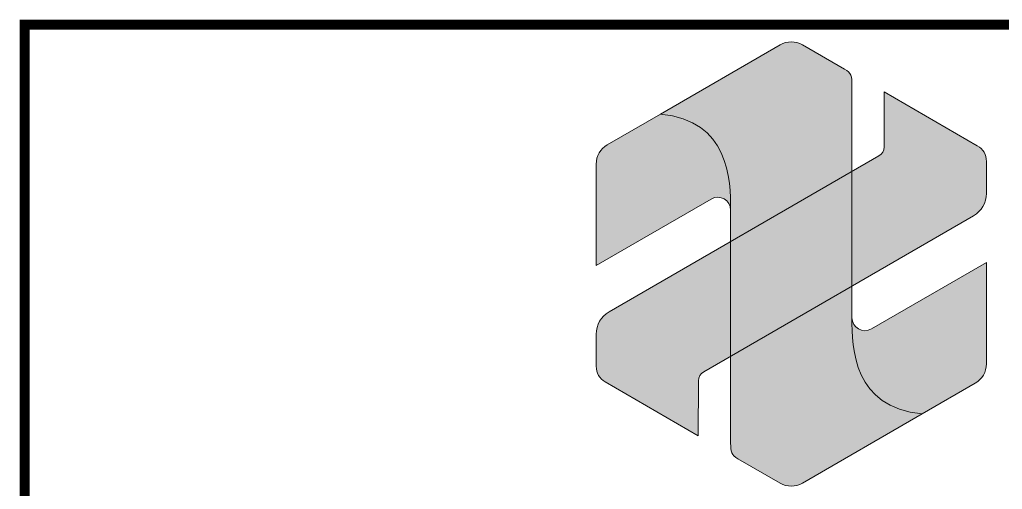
# Model space of a CAD drawing. Extents: x 148 to 221443, y -36682 to 6758.
# Drawn here: x 180322 to 180906, y -23145 to -22866 of the extents above; entities that cross this region are included whole.
import ezdxf

# ---------------------------------------------------------------- set-up
doc = ezdxf.new("R2010")
doc.units = 0
doc.header["$LTSCALE"] = 10
doc.header["$MEASUREMENT"] = 0
doc.layers.add('图层 1', color=7, linetype='Continuous')
doc.layers.add('图框层', color=7, linetype='Continuous', lineweight=15)

# ---------------------------------------------------------------- blocks, each defined once
blk = doc.blocks.new('block 3')
at = {"layer": '图层 1', "true_color": 0x0f208a}
h = blk.add_hatch(color=166, dxfattribs=at)
edge = h.paths.add_edge_path()
edge.add_spline(control_points=[(73.493, -141.42), (73.493, -141.42), (69.748, -143.582), (69.748, -143.582), (71.899, -143.781), (71.944, -145.62), (71.944, -146.584), (71.944, -146.584), (71.944, -153.861), (71.944, -153.861), (71.944, -154.116), (71.964, -154.233), (72.171, -154.351), (72.171, -154.351), (73.493, -155.106), (73.493, -155.106), (73.714, -155.233), (73.967, -155.234), (74.187, -155.106), (74.187, -155.106), (77.933, -152.944), (77.933, -152.944), (75.782, -152.745), (75.736, -150.907), (75.736, -149.942), (75.736, -149.942), (75.736, -142.665), (75.736, -142.665), (75.736, -142.41), (75.716, -142.293), (75.509, -142.175), (75.509, -142.175), (74.187, -141.42), (74.187, -141.42), (73.966, -141.294), (73.714, -141.293), (73.493, -141.42)], knot_values=[0, 0, 0, 0, 1, 1, 1, 2, 2, 2, 3, 3, 3, 4, 4, 4, 5, 5, 5, 6, 6, 6, 7, 7, 7, 8, 8, 8, 9, 9, 9, 10, 10, 10, 11, 11, 11, 12, 12, 12, 12], degree=3, periodic=0)
at = {"layer": '图层 1', "true_color": 0x4cab26}
h = blk.add_hatch(color=74, dxfattribs=at)
edge = h.paths.add_edge_path()
edge.add_spline(control_points=[(79.94, -146.057), (79.94, -146.057), (79.94, -145.06), (79.94, -145.06), (79.94, -144.852), (79.837, -144.673), (79.657, -144.569), (79.657, -144.569), (76.747, -142.889), (76.747, -142.889), (76.747, -142.889), (76.741, -144.609), (76.741, -144.609), (76.74, -144.727), (76.681, -144.828), (76.579, -144.888), (76.579, -144.888), (68.145, -149.76), (68.145, -149.76), (67.888, -149.908), (67.74, -150.163), (67.74, -150.46), (67.74, -150.46), (67.74, -151.457), (67.74, -151.457), (67.74, -151.665), (67.843, -151.844), (68.024, -151.948), (68.024, -151.948), (70.933, -153.628), (70.933, -153.628), (70.933, -153.628), (70.94, -151.91), (70.94, -151.91), (70.94, -151.792), (70.999, -151.69), (71.101, -151.631), (71.101, -151.631), (79.535, -146.758), (79.535, -146.758), (79.793, -146.609), (79.94, -146.354), (79.94, -146.057)], knot_values=[0, 0, 0, 0, 1, 1, 1, 2, 2, 2, 3, 3, 3, 4, 4, 4, 5, 5, 5, 6, 6, 6, 7, 7, 7, 8, 8, 8, 9, 9, 9, 10, 10, 10, 11, 11, 11, 12, 12, 12, 13, 13, 13, 14, 14, 14, 14], degree=3, periodic=0)
at = {"layer": '图层 1', "lineweight": 0}
for points, knots in [([(73.493, -141.42), (73.493, -141.42), (69.748, -143.582), (69.748, -143.582), (71.899, -143.781), (71.944, -145.62), (71.944, -146.584), (71.944, -146.584), (71.944, -153.861), (71.944, -153.861), (71.944, -154.116), (71.964, -154.233), (72.171, -154.351), (72.171, -154.351), (73.493, -155.106), (73.493, -155.106), (73.714, -155.233), (73.967, -155.234), (74.187, -155.106), (74.187, -155.106), (77.933, -152.944), (77.933, -152.944), (75.782, -152.745), (75.736, -150.907), (75.736, -149.942), (75.736, -149.942), (75.736, -142.665), (75.736, -142.665), (75.736, -142.41), (75.716, -142.293), (75.509, -142.175), (75.509, -142.175), (74.187, -141.42), (74.187, -141.42), (73.966, -141.294), (73.714, -141.293), (73.493, -141.42)], [0, 0, 0, 0, 1, 1, 1, 2, 2, 2, 3, 3, 3, 4, 4, 4, 5, 5, 5, 6, 6, 6, 7, 7, 7, 8, 8, 8, 9, 9, 9, 10, 10, 10, 11, 11, 11, 12, 12, 12, 12]), ([(79.94, -146.057), (79.94, -146.057), (79.94, -145.06), (79.94, -145.06), (79.94, -144.852), (79.837, -144.673), (79.657, -144.569), (79.657, -144.569), (76.747, -142.889), (76.747, -142.889), (76.747, -142.889), (76.741, -144.609), (76.741, -144.609), (76.74, -144.727), (76.681, -144.828), (76.579, -144.888), (76.579, -144.888), (68.145, -149.76), (68.145, -149.76), (67.888, -149.908), (67.74, -150.163), (67.74, -150.46), (67.74, -150.46), (67.74, -151.457), (67.74, -151.457), (67.74, -151.665), (67.843, -151.844), (68.024, -151.948), (68.024, -151.948), (70.933, -153.628), (70.933, -153.628), (70.933, -153.628), (70.94, -151.91), (70.94, -151.91), (70.94, -151.792), (70.999, -151.69), (71.101, -151.631), (71.101, -151.631), (79.535, -146.758), (79.535, -146.758), (79.793, -146.609), (79.94, -146.354), (79.94, -146.057)], [0, 0, 0, 0, 1, 1, 1, 2, 2, 2, 3, 3, 3, 4, 4, 4, 5, 5, 5, 6, 6, 6, 7, 7, 7, 8, 8, 8, 9, 9, 9, 10, 10, 10, 11, 11, 11, 12, 12, 12, 13, 13, 13, 14, 14, 14, 14]), ([(69.748, -143.582), (69.748, -143.582), (68.087, -144.541), (68.087, -144.541), (67.867, -144.668), (67.741, -144.887), (67.741, -145.142), (67.741, -145.142), (67.741, -148.31), (67.741, -148.31), (67.741, -148.31), (71.337, -146.234), (71.337, -146.234), (71.608, -146.077), (71.944, -146.272), (71.944, -146.584), (71.944, -145.62), (71.899, -143.781), (69.748, -143.582)], [0, 0, 0, 0, 1, 1, 1, 2, 2, 2, 3, 3, 3, 4, 4, 4, 5, 5, 5, 6, 6, 6, 6]), ([(77.933, -152.944), (77.933, -152.944), (79.593, -151.985), (79.593, -151.985), (79.813, -151.858), (79.94, -151.639), (79.94, -151.384), (79.94, -151.384), (79.94, -148.216), (79.94, -148.216), (79.94, -148.216), (76.343, -150.293), (76.343, -150.293), (76.073, -150.449), (75.736, -150.254), (75.736, -149.942), (75.736, -150.907), (75.782, -152.745), (77.933, -152.944)], [0, 0, 0, 0, 1, 1, 1, 2, 2, 2, 3, 3, 3, 4, 4, 4, 5, 5, 5, 6, 6, 6, 6])]:
    blk.add_open_spline(points, degree=3, knots=knots, dxfattribs=at)
blk = doc.blocks.new('block 2')
at = {"layer": '图层 1'}
blk.add_blockref('block 3', (0, 0), dxfattribs=at)

msp = doc.modelspace()

# ---------------------------------------------------------------- hatches: boundary and pattern name
at = {"layer": '图框层'}
h = msp.add_hatch(color=256, dxfattribs=at)
h.dxf.hatch_style = 1
h.set_gradient(color1=(1, 64, 152), color2=(0, 162, 234))
edge = h.paths.add_edge_path()
edge.add_spline(control_points=[(180742.1063, -22954.0983), (180741.7219, -22952.5943), (180741.2768, -22951.0954), (180740.7614, -22949.6133)], knot_values=[1.56249719, 1.56249719, 1.56249719, 1.56249719, 1.62499379, 1.62499379, 1.62499379, 1.62499379], degree=3, periodic=0)
edge.add_spline(control_points=[(180740.7614, -22949.6133), (180740.2461, -22948.1311), (180739.6604, -22946.6657), (180738.995, -22945.2287)], knot_values=[1.49999987, 1.49999987, 1.49999987, 1.49999987, 1.56249719, 1.56249719, 1.56249719, 1.56249719], degree=3, periodic=0)
edge.add_spline(control_points=[(180738.995, -22945.2287), (180738.6623, -22944.5102), (180738.3095, -22943.7987), (180737.9357, -22943.0958)], knot_values=[1.46874766, 1.46874766, 1.46874766, 1.46874766, 1.49999987, 1.49999987, 1.49999987, 1.49999987], degree=3, periodic=0)
edge.add_spline(control_points=[(180737.9357, -22943.0958), (180737.5618, -22942.3929), (180737.1668, -22941.6986), (180736.7494, -22941.0143)], knot_values=[1.43749566, 1.43749566, 1.43749566, 1.43749566, 1.46874766, 1.46874766, 1.46874766, 1.46874766], degree=3, periodic=0)
edge.add_spline(control_points=[(180736.7494, -22941.0143), (180736.3321, -22940.3301), (180735.8925, -22939.6559), (180735.4293, -22938.9932)], knot_values=[5.56250434, 5.56250434, 5.56250434, 5.56250434, 5.59375203, 5.59375203, 5.59375203, 5.59375203], degree=3, periodic=0)
edge.add_spline(control_points=[(180736.7494, -22941.0143), (180736.3321, -22940.3301), (180735.8925, -22939.6559), (180735.4293, -22938.9932)], knot_values=[1.40624797, 1.40624797, 1.40624797, 1.40624797, 1.43749566, 1.43749566, 1.43749566, 1.43749566], degree=3, periodic=0)
edge.add_spline(control_points=[(180735.4293, -22938.9932), (180734.5029, -22937.6677), (180733.4823, -22936.3881), (180732.358, -22935.1662)], knot_values=[1.34374828, 1.34374828, 1.34374828, 1.34374828, 1.40624797, 1.40624797, 1.40624797, 1.40624797], degree=3, periodic=0)
edge.add_spline(control_points=[(180732.358, -22935.1662), (180731.7958, -22934.5551), (180731.2077, -22933.9585), (180730.5925, -22933.3778)], knot_values=[1.31249703, 1.31249703, 1.31249703, 1.31249703, 1.34374828, 1.34374828, 1.34374828, 1.34374828], degree=3, periodic=0)
edge.add_spline(control_points=[(180730.5925, -22933.3778), (180729.9773, -22932.797), (180729.335, -22932.2322), (180728.6644, -22931.6846)], knot_values=[1.28124859, 1.28124859, 1.28124859, 1.28124859, 1.31249703, 1.31249703, 1.31249703, 1.31249703], degree=3, periodic=0)
edge.add_spline(control_points=[(180728.6644, -22931.6846), (180727.9938, -22931.137), (180727.2948, -22930.6068), (180726.5663, -22930.0953)], knot_values=[1.24999755, 1.24999755, 1.24999755, 1.24999755, 1.28124859, 1.28124859, 1.28124859, 1.28124859], degree=3, periodic=0)
edge.add_spline(control_points=[(180726.5663, -22930.0953), (180725.8378, -22929.5838), (180725.0799, -22929.0911), (180724.2912, -22928.6186)], knot_values=[1.21874891, 1.21874891, 1.21874891, 1.21874891, 1.24999755, 1.24999755, 1.24999755, 1.24999755], degree=3, periodic=0)
edge.add_spline(control_points=[(180724.2912, -22928.6186), (180723.5025, -22928.1461), (180722.6831, -22927.6939), (180721.8318, -22927.2633)], knot_values=[1.18749814, 1.18749814, 1.18749814, 1.18749814, 1.21874891, 1.21874891, 1.21874891, 1.21874891], degree=3, periodic=0)
edge.add_spline(control_points=[(180721.8318, -22927.2633), (180720.9805, -22926.8327), (180720.0973, -22926.4239), (180719.1811, -22926.0381)], knot_values=[1.15624922, 1.15624922, 1.15624922, 1.15624922, 1.18749814, 1.18749814, 1.18749814, 1.18749814], degree=3, periodic=0)
edge.add_spline(control_points=[(180719.1811, -22926.0381), (180718.2648, -22925.6524), (180717.3154, -22925.2898), (180716.3317, -22924.9518)], knot_values=[1.12499883, 1.12499883, 1.12499883, 1.12499883, 1.15624922, 1.15624922, 1.15624922, 1.15624922], degree=3, periodic=0)
edge.add_spline(control_points=[(180716.3317, -22924.9518), (180715.348, -22924.6138), (180714.3301, -22924.3005), (180713.2766, -22924.0132)], knot_values=[1.09374953, 1.09374953, 1.09374953, 1.09374953, 1.12499883, 1.12499883, 1.12499883, 1.12499883], degree=3, periodic=0)
edge.add_spline(control_points=[(180713.2766, -22924.0132), (180712.2232, -22923.7258), (180711.1342, -22923.4646), (180710.0086, -22923.2308)], knot_values=[1.06249938, 1.06249938, 1.06249938, 1.06249938, 1.09374953, 1.09374953, 1.09374953, 1.09374953], degree=3, periodic=0)
edge.add_spline(control_points=[(180710.0086, -22923.2308), (180708.883, -22922.9971), (180707.7207, -22922.7909), (180706.5205, -22922.6137)], knot_values=[1.03124985, 1.03124985, 1.03124985, 1.03124985, 1.06249938, 1.06249938, 1.06249938, 1.06249938], degree=3, periodic=0)
edge.add_spline(control_points=[(180706.5205, -22922.6137), (180705.3203, -22922.4364), (180704.0823, -22922.2882), (180702.8052, -22922.1704), (180702.8052, -22922.1704), (180702.8052, -22922.1704), (180702.8052, -22922.1704)], knot_values=[0.99999721, 0.99999721, 0.99999721, 0.99999721, 1.03124706, 1.03124706, 1.03124706, 1.03124985, 1.03124985, 1.03124985, 1.03124985], degree=3, periodic=0)
edge.add_spline(control_points=[(180706.5205, -22922.6137), (180705.3203, -22922.4364), (180704.0823, -22922.2882), (180702.8052, -22922.1704)], knot_values=[5.96875015, 5.96875015, 5.96875015, 5.96875015, 6, 6, 6, 6], degree=3, periodic=0)
edge.add_spline(control_points=[(180702.8052, -22922.1704), (180702.8052, -22922.1704), (180671.2615, -22940.3837), (180671.2615, -22940.3837)], knot_values=[0, 0, 0, 0, 1, 1, 1, 1], degree=3, periodic=0)
edge.add_spline(control_points=[(180671.2615, -22940.3837), (180667.069, -22942.8056), (180664.67, -22946.9621), (180664.67, -22951.8027), (180664.67, -22951.8027), (180664.67, -22966.8512), (180664.67, -22981.8997)], knot_values=[1, 1, 1, 1, 2, 2, 2, 2.5, 2.5, 2.5, 2.5], degree=3, periodic=0)
edge.add_spline(control_points=[(180664.67, -22981.8997), (180664.67, -22996.9482), (180664.67, -23011.9967), (180664.67, -23011.9967), (180664.67, -23011.9967), (180733.0004, -22972.5459), (180733.0004, -22972.5459)], knot_values=[2.5, 2.5, 2.5, 2.5, 3, 3, 3, 4, 4, 4, 4], degree=3, periodic=0)
edge.add_spline(control_points=[(180733.0004, -22972.5459), (180738.142, -22969.5742), (180744.5339, -22973.2659), (180744.5339, -22979.2029)], knot_values=[4, 4, 4, 4, 5, 5, 5, 5], degree=3, periodic=0)
edge.add_spline(control_points=[(180744.5339, -22997.8431), (180744.5339, -22986.544), (180744.5339, -22979.2029), (180744.5339, -22979.2029), (180744.5339, -22976.9122), (180744.5204, -22974.362), (180744.4171, -22971.6454)], knot_values=[1.87499563, 1.87499563, 1.87499563, 1.87499563, 2.10541277, 2.10541277, 2.10541277, 2.23041714, 2.23041714, 2.23041714, 2.23041714], degree=3, periodic=0)
edge.add_spline(control_points=[(180744.4171, -22971.6454), (180744.5204, -22974.362), (180744.5339, -22976.9122), (180744.5339, -22979.2029)], knot_values=[5, 5, 5, 5, 5.12500437, 5.12500437, 5.12500437, 5.12500437], degree=3, periodic=0)
edge.add_spline(control_points=[(180744.5339, -22997.8431), (180744.5339, -22986.544), (180744.5339, -22979.2029), (180744.5339, -22979.2029), (180744.5339, -22976.9122), (180744.5204, -22974.362), (180744.4171, -22971.6454)], knot_values=[1.87499563, 1.87499563, 1.87499563, 1.87499563, 2.10541277, 2.10541277, 2.10541277, 2.23041714, 2.23041714, 2.23041714, 2.23041714], degree=3, periodic=0)
edge.add_spline(control_points=[(180744.5339, -22979.2029), (180744.5339, -22976.9122), (180744.5204, -22974.362), (180744.4171, -22971.6454)], knot_values=[5, 5, 5, 5, 5.12500437, 5.12500437, 5.12500437, 5.12500437], degree=3, periodic=0)
edge.add_spline(control_points=[(180744.4171, -22971.6454), (180744.3137, -22968.9291), (180744.1205, -22966.0465), (180743.7608, -22963.091)], knot_values=[1.74999987, 1.74999987, 1.74999987, 1.74999987, 1.87499563, 1.87499563, 1.87499563, 1.87499563], degree=3, periodic=0)
edge.add_spline(control_points=[(180743.7608, -22963.091), (180743.581, -22961.6131), (180743.3596, -22960.117), (180743.087, -22958.6143)], knot_values=[1.68749656, 1.68749656, 1.68749656, 1.68749656, 1.74999987, 1.74999987, 1.74999987, 1.74999987], degree=3, periodic=0)
edge.add_spline(control_points=[(180743.087, -22958.6143), (180742.8144, -22957.1117), (180742.4907, -22955.6024), (180742.1063, -22954.0983)], knot_values=[1.62499379, 1.62499379, 1.62499379, 1.62499379, 1.68749656, 1.68749656, 1.68749656, 1.68749656], degree=3, periodic=0)
h = msp.add_hatch(color=256, dxfattribs=at)
h.dxf.hatch_style = 1
h.set_gradient(color1=(0, 162, 234), color2=(1, 64, 152))
edge = h.paths.add_edge_path()
edge.add_spline(control_points=[(180889.8611, -23081.8261), (180894.0536, -23079.4042), (180896.4526, -23075.2542), (180896.4526, -23070.4104), (180896.4526, -23070.4104), (180896.4526, -23055.3619), (180896.4526, -23040.3134)], knot_values=[1, 1, 1, 1, 2, 2, 2, 2.5, 2.5, 2.5, 2.5], degree=3, periodic=0)
edge.add_spline(control_points=[(180896.4526, -23040.3134), (180896.4526, -23025.2648), (180896.4526, -23010.2163), (180896.4526, -23010.2163), (180896.4526, -23010.2163), (180828.1222, -23049.6671), (180828.1222, -23049.6671)], knot_values=[2.5, 2.5, 2.5, 2.5, 3, 3, 3, 4, 4, 4, 4], degree=3, periodic=0)
edge.add_spline(control_points=[(180828.1222, -23049.6671), (180822.9806, -23052.6323), (180816.592, -23048.9406), (180816.592, -23043.0102)], knot_values=[4, 4, 4, 4, 5, 5, 5, 5], degree=3, periodic=0)
edge.add_spline(control_points=[(180816.592, -23024.2132), (180816.592, -23035.6012), (180816.592, -23043.0102), (180816.592, -23043.0102), (180816.592, -23045.3004), (180816.6054, -23047.8503), (180816.7087, -23050.5664)], knot_values=[7.87499562, 7.87499562, 7.87499562, 7.87499562, 8.10647613, 8.10647613, 8.10647613, 8.23148051, 8.23148051, 8.23148051, 8.23148051], degree=3, periodic=0)
edge.add_spline(control_points=[(180816.7087, -23050.5664), (180816.6054, -23047.8503), (180816.592, -23045.3004), (180816.592, -23043.0102)], knot_values=[5, 5, 5, 5, 5.12500438, 5.12500438, 5.12500438, 5.12500438], degree=3, periodic=0)
edge.add_spline(control_points=[(180816.592, -23024.2132), (180816.592, -23035.6012), (180816.592, -23043.0102), (180816.592, -23043.0102), (180816.592, -23045.3004), (180816.6054, -23047.8503), (180816.7087, -23050.5664)], knot_values=[7.87499562, 7.87499562, 7.87499562, 7.87499562, 8.10647613, 8.10647613, 8.10647613, 8.23148051, 8.23148051, 8.23148051, 8.23148051], degree=3, periodic=0)
edge.add_spline(control_points=[(180816.592, -23043.0102), (180816.592, -23045.3004), (180816.6054, -23047.8503), (180816.7087, -23050.5664)], knot_values=[5, 5, 5, 5, 5.12500438, 5.12500438, 5.12500438, 5.12500438], degree=3, periodic=0)
edge.add_spline(control_points=[(180816.7087, -23050.5664), (180816.812, -23053.2823), (180817.0051, -23056.1645), (180817.3646, -23059.1196)], knot_values=[7.74999997, 7.74999997, 7.74999997, 7.74999997, 7.87499562, 7.87499562, 7.87499562, 7.87499562], degree=3, periodic=0)
edge.add_spline(control_points=[(180817.3646, -23059.1196), (180817.5443, -23060.5973), (180817.7657, -23062.0932), (180818.0381, -23063.5957)], knot_values=[7.68749656, 7.68749656, 7.68749656, 7.68749656, 7.74999997, 7.74999997, 7.74999997, 7.74999997], degree=3, periodic=0)
edge.add_spline(control_points=[(180818.0381, -23063.5957), (180818.3106, -23065.0982), (180818.6343, -23066.6073), (180819.0186, -23068.1113)], knot_values=[7.62499376, 7.62499376, 7.62499376, 7.62499376, 7.68749656, 7.68749656, 7.68749656, 7.68749656], degree=3, periodic=0)
edge.add_spline(control_points=[(180819.0186, -23068.1113), (180819.4029, -23069.6151), (180819.8479, -23071.1138), (180820.3632, -23072.5958)], knot_values=[7.56249719, 7.56249719, 7.56249719, 7.56249719, 7.62499376, 7.62499376, 7.62499376, 7.62499376], degree=3, periodic=0)
edge.add_spline(control_points=[(180820.3632, -23072.5958), (180821.1361, -23074.8188), (180822.0671, -23077.0042), (180823.1884, -23079.1125)], knot_values=[7.46874766, 7.46874766, 7.46874766, 7.46874766, 7.56249719, 7.56249719, 7.56249719, 7.56249719], degree=3, periodic=0)
edge.add_spline(control_points=[(180823.1884, -23079.1125), (180823.5623, -23079.8153), (180823.9572, -23080.5096), (180824.3745, -23081.1938)], knot_values=[7.43749565, 7.43749565, 7.43749565, 7.43749565, 7.46874766, 7.46874766, 7.46874766, 7.46874766], degree=3, periodic=0)
edge.add_spline(control_points=[(180824.3745, -23081.1938), (180824.7918, -23081.8779), (180825.2314, -23082.5521), (180825.6945, -23083.2147)], knot_values=[7.40624797, 7.40624797, 7.40624797, 7.40624797, 7.43749565, 7.43749565, 7.43749565, 7.43749565], degree=3, periodic=0)
edge.add_spline(control_points=[(180825.6945, -23083.2147), (180826.1577, -23083.8774), (180826.6444, -23084.5287), (180827.1559, -23085.167)], knot_values=[7.37499626, 7.37499626, 7.37499626, 7.37499626, 7.40624797, 7.40624797, 7.40624797, 7.40624797], degree=3, periodic=0)
edge.add_spline(control_points=[(180827.1559, -23085.167), (180827.6673, -23085.8052), (180828.2035, -23086.4305), (180828.7655, -23087.0414)], knot_values=[7.34374828, 7.34374828, 7.34374828, 7.34374828, 7.37499626, 7.37499626, 7.37499626, 7.37499626], degree=3, periodic=0)
edge.add_spline(control_points=[(180828.7655, -23087.0414), (180829.3277, -23087.6523), (180829.9157, -23088.2489), (180830.5309, -23088.8296)], knot_values=[7.31249688, 7.31249688, 7.31249688, 7.31249688, 7.34374828, 7.34374828, 7.34374828, 7.34374828], degree=3, periodic=0)
edge.add_spline(control_points=[(180830.5309, -23088.8296), (180831.146, -23089.4103), (180831.7883, -23089.9751), (180832.4588, -23090.5226)], knot_values=[7.28124859, 7.28124859, 7.28124859, 7.28124859, 7.31249688, 7.31249688, 7.31249688, 7.31249688], degree=3, periodic=0)
edge.add_spline(control_points=[(180832.4588, -23090.5226), (180833.1295, -23091.0701), (180833.8284, -23091.6003), (180834.5569, -23092.1118)], knot_values=[7.2499975, 7.2499975, 7.2499975, 7.2499975, 7.28124859, 7.28124859, 7.28124859, 7.28124859], degree=3, periodic=0)
edge.add_spline(control_points=[(180834.5569, -23092.1118), (180835.2853, -23092.6232), (180836.0432, -23093.1159), (180836.8318, -23093.5883)], knot_values=[7.21874891, 7.21874891, 7.21874891, 7.21874891, 7.2499975, 7.2499975, 7.2499975, 7.2499975], degree=3, periodic=0)
edge.add_spline(control_points=[(180836.8318, -23093.5883), (180837.6205, -23094.0608), (180838.4399, -23094.513), (180839.2912, -23094.9435)], knot_values=[7.18749813, 7.18749813, 7.18749813, 7.18749813, 7.21874891, 7.21874891, 7.21874891, 7.21874891], degree=3, periodic=0)
edge.add_spline(control_points=[(180839.2912, -23094.9435), (180840.1424, -23095.3741), (180841.0255, -23095.7829), (180841.9418, -23096.1686)], knot_values=[7.15624922, 7.15624922, 7.15624922, 7.15624922, 7.18749813, 7.18749813, 7.18749813, 7.18749813], degree=3, periodic=0)
edge.add_spline(control_points=[(180841.9418, -23096.1686), (180842.8581, -23096.5543), (180843.8074, -23096.9169), (180844.7911, -23097.2548)], knot_values=[7.12499878, 7.12499878, 7.12499878, 7.12499878, 7.15624922, 7.15624922, 7.15624922, 7.15624922], degree=3, periodic=0)
edge.add_spline(control_points=[(180844.7911, -23097.2548), (180845.7748, -23097.5928), (180846.7927, -23097.9061), (180847.8461, -23098.1934)], knot_values=[7.09374953, 7.09374953, 7.09374953, 7.09374953, 7.12499878, 7.12499878, 7.12499878, 7.12499878], degree=3, periodic=0)
edge.add_spline(control_points=[(180847.8461, -23098.1934), (180848.8995, -23098.4807), (180849.9885, -23098.742), (180851.1141, -23098.9757)], knot_values=[7.06249963, 7.06249963, 7.06249963, 7.06249963, 7.09374953, 7.09374953, 7.09374953, 7.09374953], degree=3, periodic=0)
edge.add_spline(control_points=[(180851.1141, -23098.9757), (180852.2397, -23099.2094), (180853.402, -23099.4156), (180854.6021, -23099.5928)], knot_values=[7.03124984, 7.03124984, 7.03124984, 7.03124984, 7.06249963, 7.06249963, 7.06249963, 7.06249963], degree=3, periodic=0)
edge.add_spline(control_points=[(180854.6021, -23099.5928), (180855.8023, -23099.7701), (180857.0404, -23099.9183), (180858.3175, -23100.0362), (180858.3175, -23100.0362), (180858.3175, -23100.0362), (180858.3175, -23100.0362)], knot_values=[7, 7, 7, 7, 7.03124984, 7.03124984, 7.03124984, 7.03124984, 7.03124984, 7.03124984, 7.03124984], degree=3, periodic=0)
edge.add_spline(control_points=[(180858.3175, -23100.0362), (180858.3175, -23100.0362), (180889.8611, -23081.8261), (180889.8611, -23081.8261)], knot_values=[0, 0, 0, 0, 1, 1, 1, 1], degree=3, periodic=0)

# ---------------------------------------------------------------- linework, layer by layer
at = {"layer": '图框层', "const_width": 6}
msp.add_lwpolyline([(180325.1394, -23549.1325), (183925.1394, -23549.1325), (183925.1394, -22869.1325), (180325.1394, -22869.1325)], close=True, dxfattribs=at)

# ---------------------------------------------------------------- block references
at = {"layer": '图层 1', "xscale": 19, "yscale": 19, "zscale": 19}
msp.add_blockref('block 2', (179377.5992, -20194.1071), dxfattribs=at)

doc.saveas('drawing.dxf')
